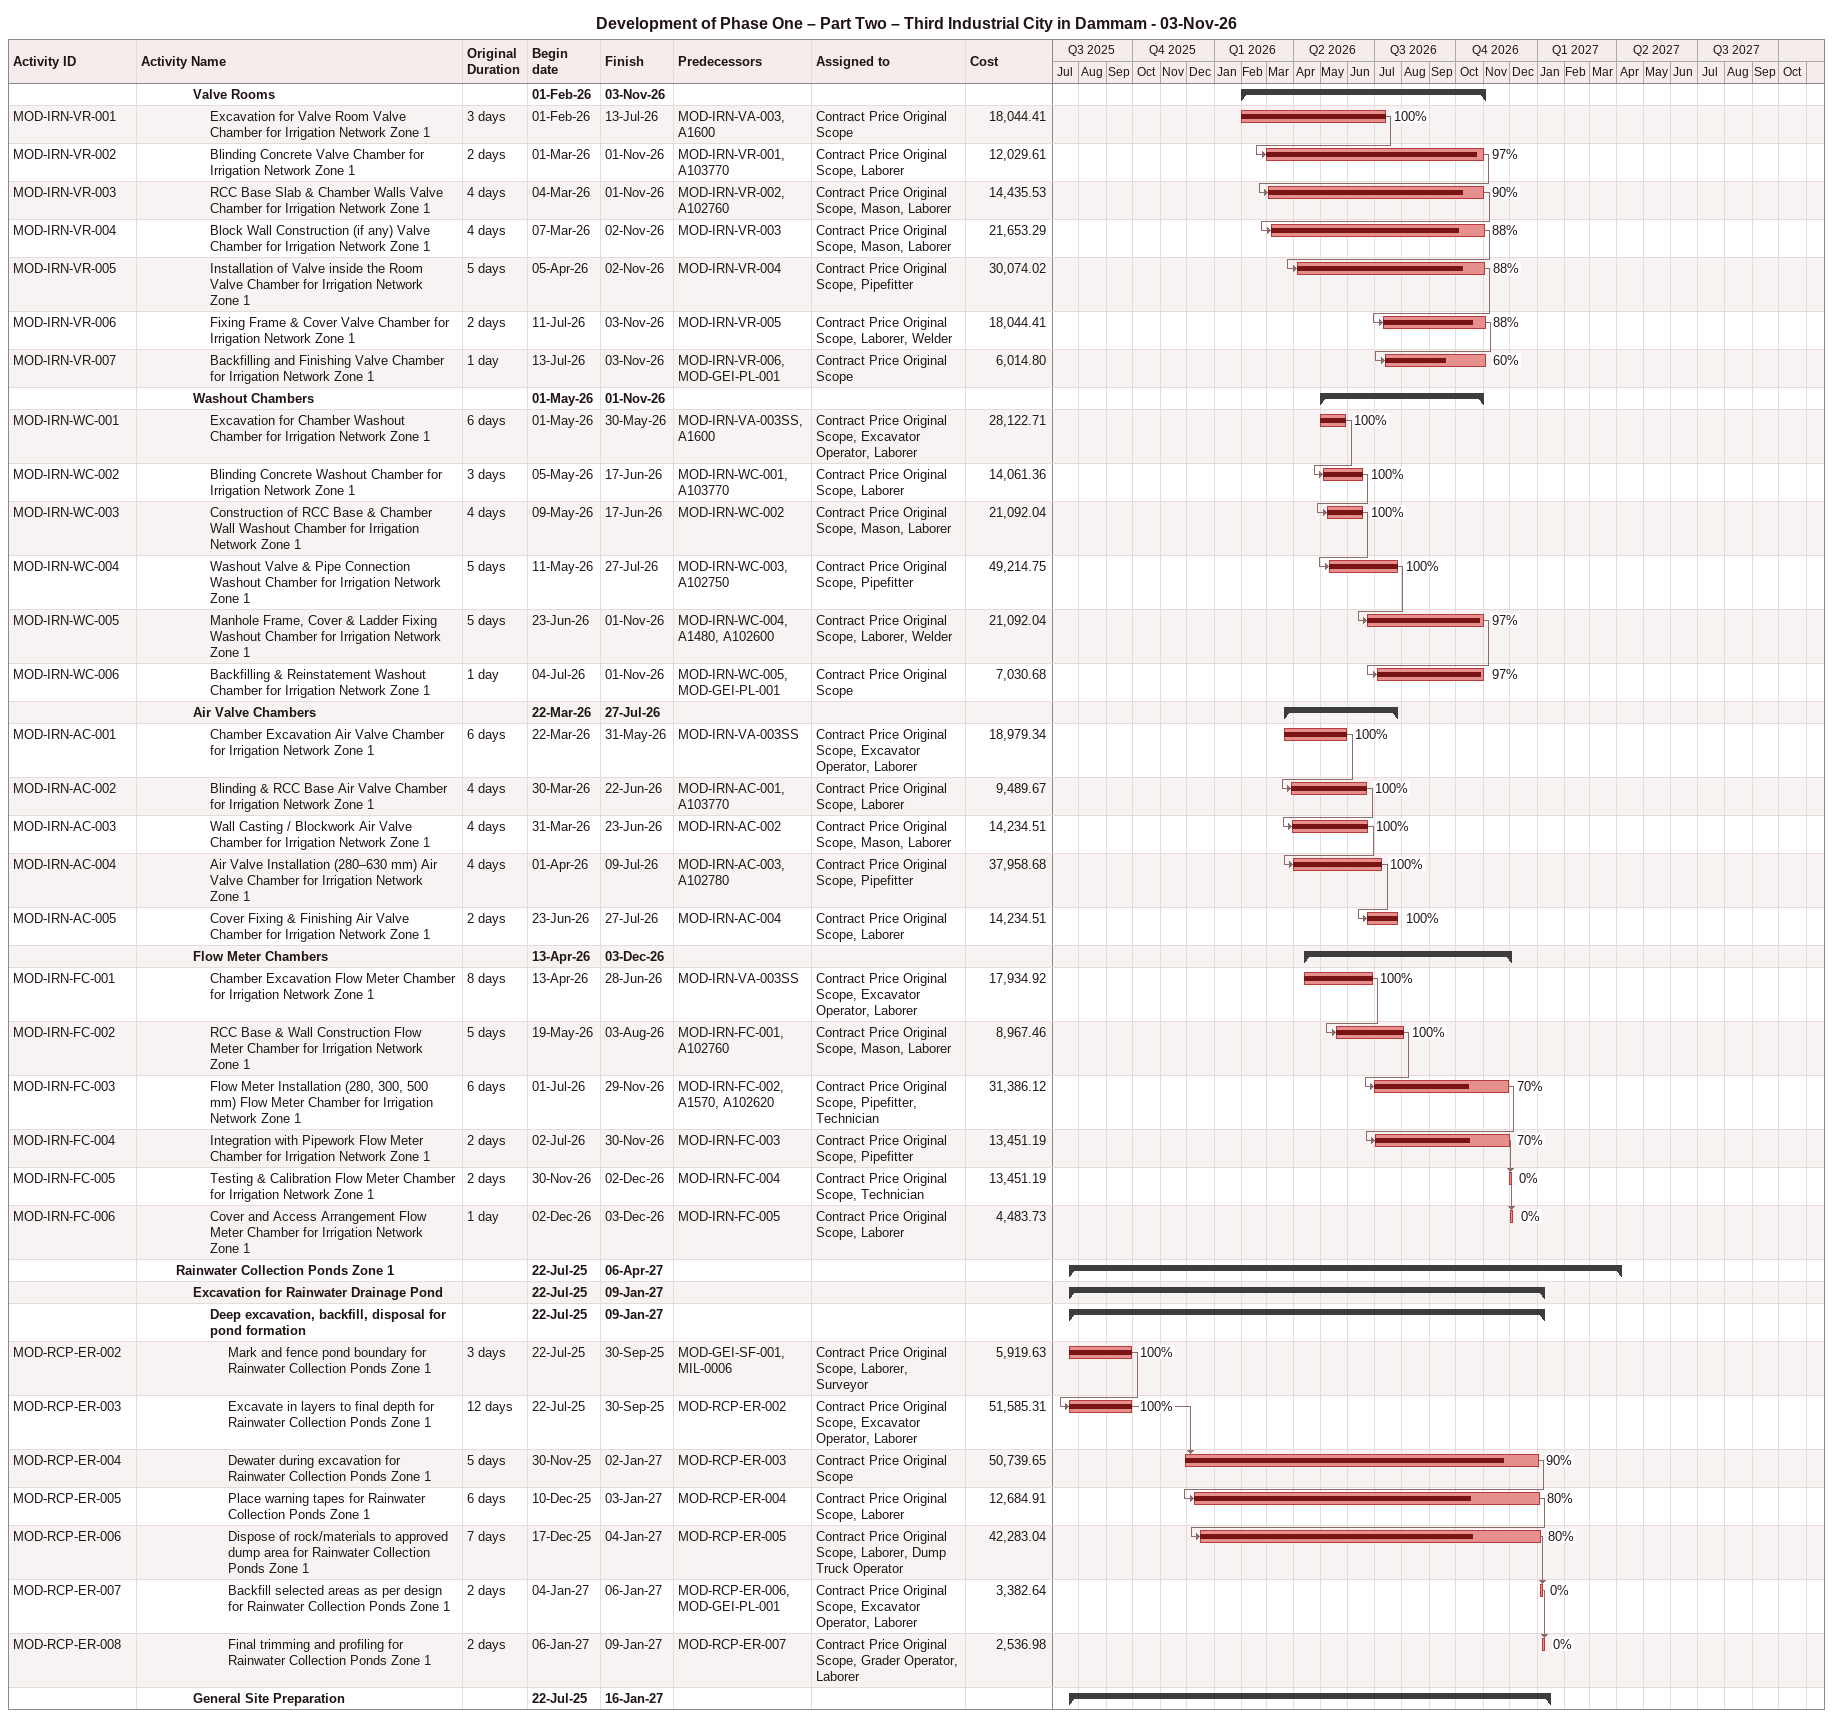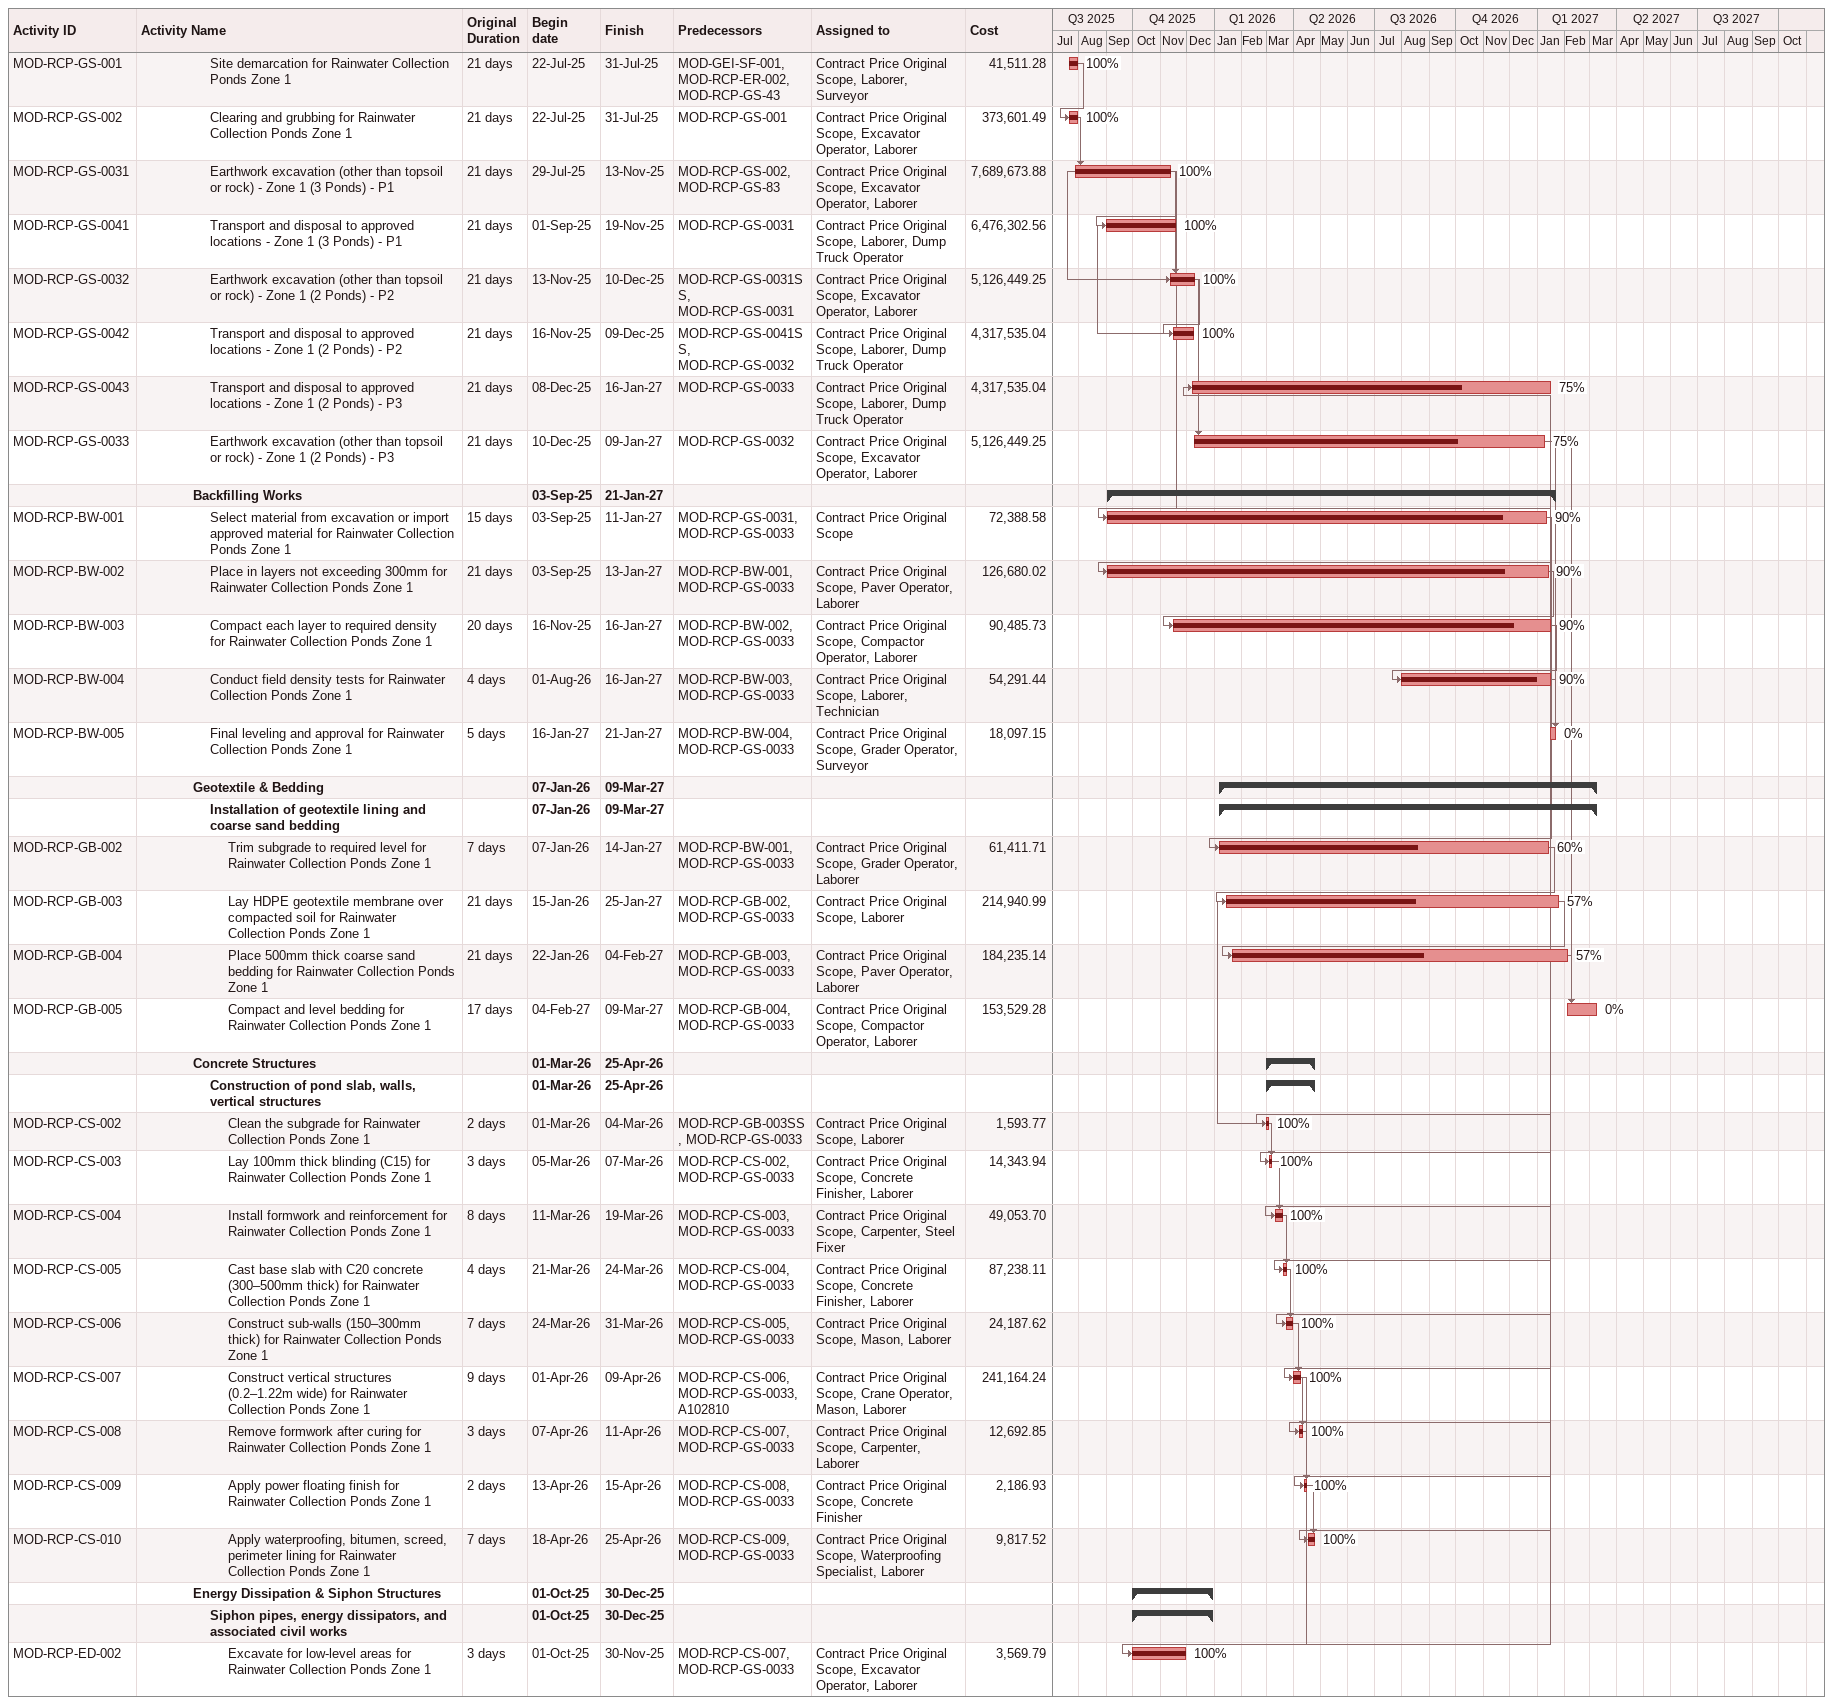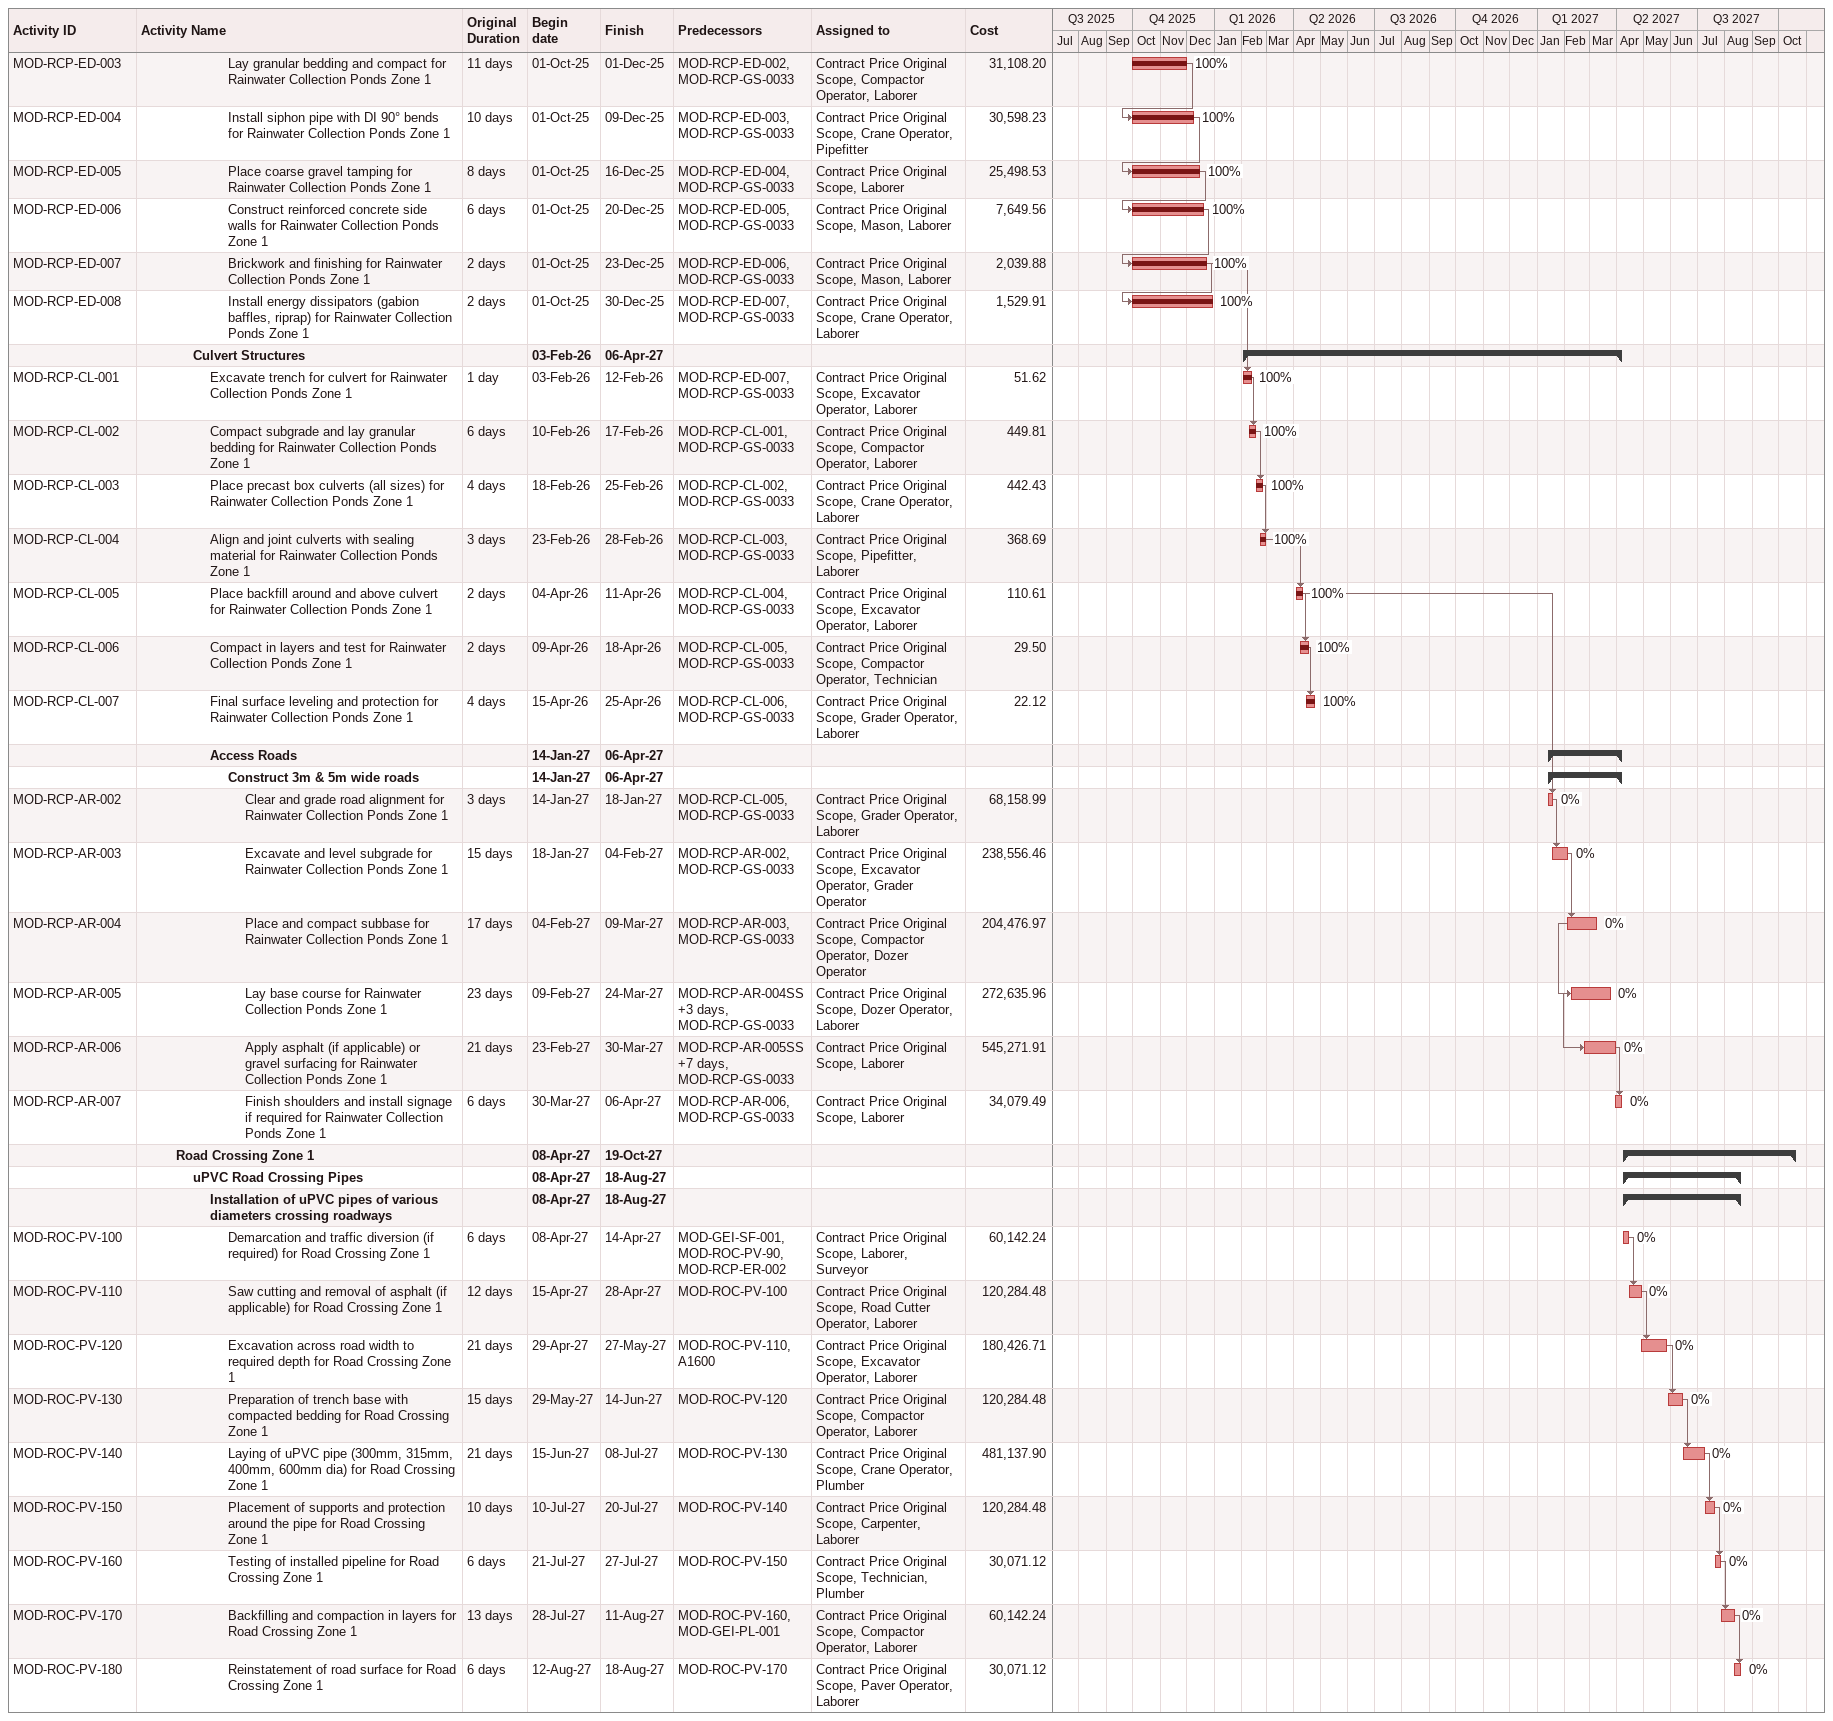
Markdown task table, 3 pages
Development of Phase One – Part Two – Third Industrial City in Dammam - 03-Nov-26

| ID | Level | Task | Original duration | Start | Finish | Predecessors | Resources | % complete | Cost |
|---|---|---|---|---|---|---|---|---|---|
|  | 4 | **Valve Rooms** |  | 2026-02-01 | 2026-11-03 |  |  |  |  |
| MOD-IRN-VR-001 | 5 | Excavation for Valve Room Valve Chamber for Irrigation Network Zone 1 | 3d | 2026-02-01 | 2026-07-13 | MOD-IRN-VA-003, A1600 | Contract Price Original Scope | 100 | 18044.41 |
| MOD-IRN-VR-002 | 5 | Blinding Concrete Valve Chamber for Irrigation Network Zone 1 | 2d | 2026-03-01 | 2026-11-01 | MOD-IRN-VR-001, A103770 | Contract Price Original Scope, Laborer | 97 | 12029.61 |
| MOD-IRN-VR-003 | 5 | RCC Base Slab & Chamber Walls Valve Chamber for Irrigation Network Zone 1 | 4d | 2026-03-04 | 2026-11-01 | MOD-IRN-VR-002, A102760 | Contract Price Original Scope, Mason, Laborer | 90 | 14435.53 |
| MOD-IRN-VR-004 | 5 | Block Wall Construction (if any) Valve Chamber for Irrigation Network Zone 1 | 4d | 2026-03-07 | 2026-11-02 | MOD-IRN-VR-003 | Contract Price Original Scope, Mason, Laborer | 88 | 21653.29 |
| MOD-IRN-VR-005 | 5 | Installation of Valve inside the Room Valve Chamber for Irrigation Network Zone 1 | 5d | 2026-04-05 | 2026-11-02 | MOD-IRN-VR-004 | Contract Price Original Scope, Pipefitter | 88 | 30074.02 |
| MOD-IRN-VR-006 | 5 | Fixing Frame & Cover Valve Chamber for Irrigation Network Zone 1 | 2d | 2026-07-11 | 2026-11-03 | MOD-IRN-VR-005 | Contract Price Original Scope, Laborer, Welder | 88 | 18044.41 |
| MOD-IRN-VR-007 | 5 | Backfilling and Finishing Valve Chamber for Irrigation Network Zone 1 | 1d | 2026-07-13 | 2026-11-03 | MOD-IRN-VR-006, MOD-GEI-PL-001 | Contract Price Original Scope | 60 | 6014.80 |
|  | 4 | **Washout Chambers** |  | 2026-05-01 | 2026-11-01 |  |  |  |  |
| MOD-IRN-WC-001 | 5 | Excavation for Chamber Washout Chamber for Irrigation Network Zone 1 | 6d | 2026-05-01 | 2026-05-30 | MOD-IRN-VA-003SS, A1600 | Contract Price Original Scope, Excavator Operator, Laborer | 100 | 28122.71 |
| MOD-IRN-WC-002 | 5 | Blinding Concrete Washout Chamber for Irrigation Network Zone 1 | 3d | 2026-05-05 | 2026-06-17 | MOD-IRN-WC-001, A103770 | Contract Price Original Scope, Laborer | 100 | 14061.36 |
| MOD-IRN-WC-003 | 5 | Construction of RCC Base & Chamber Wall Washout Chamber for Irrigation Network Zone 1 | 4d | 2026-05-09 | 2026-06-17 | MOD-IRN-WC-002 | Contract Price Original Scope, Mason, Laborer | 100 | 21092.04 |
| MOD-IRN-WC-004 | 5 | Washout Valve & Pipe Connection Washout Chamber for Irrigation Network Zone 1 | 5d | 2026-05-11 | 2026-07-27 | MOD-IRN-WC-003, A102750 | Contract Price Original Scope, Pipefitter | 100 | 49214.75 |
| MOD-IRN-WC-005 | 5 | Manhole Frame, Cover & Ladder Fixing Washout Chamber for Irrigation Network Zone 1 | 5d | 2026-06-23 | 2026-11-01 | MOD-IRN-WC-004, A1480, A102600 | Contract Price Original Scope, Laborer, Welder | 97 | 21092.04 |
| MOD-IRN-WC-006 | 5 | Backfilling & Reinstatement Washout Chamber for Irrigation Network Zone 1 | 1d | 2026-07-04 | 2026-11-01 | MOD-IRN-WC-005, MOD-GEI-PL-001 | Contract Price Original Scope | 97 | 7030.68 |
|  | 4 | **Air Valve Chambers** |  | 2026-03-22 | 2026-07-27 |  |  |  |  |
| MOD-IRN-AC-001 | 5 | Chamber Excavation Air Valve Chamber for Irrigation Network Zone 1 | 6d | 2026-03-22 | 2026-05-31 | MOD-IRN-VA-003SS | Contract Price Original Scope, Excavator Operator, Laborer | 100 | 18979.34 |
| MOD-IRN-AC-002 | 5 | Blinding & RCC Base Air Valve Chamber for Irrigation Network Zone 1 | 4d | 2026-03-30 | 2026-06-22 | MOD-IRN-AC-001, A103770 | Contract Price Original Scope, Laborer | 100 | 9489.67 |
| MOD-IRN-AC-003 | 5 | Wall Casting / Blockwork Air Valve Chamber for Irrigation Network Zone 1 | 4d | 2026-03-31 | 2026-06-23 | MOD-IRN-AC-002 | Contract Price Original Scope, Mason, Laborer | 100 | 14234.51 |
| MOD-IRN-AC-004 | 5 | Air Valve Installation (280–630 mm) Air Valve Chamber for Irrigation Network Zone 1 | 4d | 2026-04-01 | 2026-07-09 | MOD-IRN-AC-003, A102780 | Contract Price Original Scope, Pipefitter | 100 | 37958.68 |
| MOD-IRN-AC-005 | 5 | Cover Fixing & Finishing Air Valve Chamber for Irrigation Network Zone 1 | 2d | 2026-06-23 | 2026-07-27 | MOD-IRN-AC-004 | Contract Price Original Scope, Laborer | 100 | 14234.51 |
|  | 4 | **Flow Meter Chambers** |  | 2026-04-13 | 2026-12-03 |  |  |  |  |
| MOD-IRN-FC-001 | 5 | Chamber Excavation Flow Meter Chamber for Irrigation Network Zone 1 | 8d | 2026-04-13 | 2026-06-28 | MOD-IRN-VA-003SS | Contract Price Original Scope, Excavator Operator, Laborer | 100 | 17934.92 |
| MOD-IRN-FC-002 | 5 | RCC Base & Wall Construction Flow Meter Chamber for Irrigation Network Zone 1 | 5d | 2026-05-19 | 2026-08-03 | MOD-IRN-FC-001, A102760 | Contract Price Original Scope, Mason, Laborer | 100 | 8967.46 |
| MOD-IRN-FC-003 | 5 | Flow Meter Installation (280, 300, 500 mm) Flow Meter Chamber for Irrigation Network Zone 1 | 6d | 2026-07-01 | 2026-11-29 | MOD-IRN-FC-002, A1570, A102620 | Contract Price Original Scope, Pipefitter, Technician | 70 | 31386.12 |
| MOD-IRN-FC-004 | 5 | Integration with Pipework Flow Meter Chamber for Irrigation Network Zone 1 | 2d | 2026-07-02 | 2026-11-30 | MOD-IRN-FC-003 | Contract Price Original Scope, Pipefitter | 70 | 13451.19 |
| MOD-IRN-FC-005 | 5 | Testing & Calibration Flow Meter Chamber for Irrigation Network Zone 1 | 2d | 2026-11-30 | 2026-12-02 | MOD-IRN-FC-004 | Contract Price Original Scope, Technician | 0 | 13451.19 |
| MOD-IRN-FC-006 | 5 | Cover and Access Arrangement Flow Meter Chamber for Irrigation Network Zone 1 | 1d | 2026-12-02 | 2026-12-03 | MOD-IRN-FC-005 | Contract Price Original Scope, Laborer | 0 | 4483.73 |
|  | 3 | **Rainwater Collection Ponds Zone 1** |  | 2025-07-22 | 2027-04-06 |  |  |  |  |
|  | 4 | **Excavation for Rainwater Drainage Pond** |  | 2025-07-22 | 2027-01-09 |  |  |  |  |
|  | 5 | **Deep excavation, backfill, disposal for pond formation** |  | 2025-07-22 | 2027-01-09 |  |  |  |  |
| MOD-RCP-ER-002 | 6 | Mark and fence pond boundary for Rainwater Collection Ponds Zone 1 | 3d | 2025-07-22 | 2025-09-30 | MOD-GEI-SF-001, MIL-0006 | Contract Price Original Scope, Laborer, Surveyor | 100 | 5919.63 |
| MOD-RCP-ER-003 | 6 | Excavate in layers to final depth for Rainwater Collection Ponds Zone 1 | 12d | 2025-07-22 | 2025-09-30 | MOD-RCP-ER-002 | Contract Price Original Scope, Excavator Operator, Laborer | 100 | 51585.31 |
| MOD-RCP-ER-004 | 6 | Dewater during excavation for Rainwater Collection Ponds Zone 1 | 5d | 2025-11-30 | 2027-01-02 | MOD-RCP-ER-003 | Contract Price Original Scope | 90 | 50739.65 |
| MOD-RCP-ER-005 | 6 | Place warning tapes for Rainwater Collection Ponds Zone 1 | 6d | 2025-12-10 | 2027-01-03 | MOD-RCP-ER-004 | Contract Price Original Scope, Laborer | 80 | 12684.91 |
| MOD-RCP-ER-006 | 6 | Dispose of rock/materials to approved dump area for Rainwater Collection Ponds Zone 1 | 7d | 2025-12-17 | 2027-01-04 | MOD-RCP-ER-005 | Contract Price Original Scope, Laborer, Dump Truck Operator | 80 | 42283.04 |
| MOD-RCP-ER-007 | 6 | Backfill selected areas as per design for Rainwater Collection Ponds Zone 1 | 2d | 2027-01-04 | 2027-01-06 | MOD-RCP-ER-006, MOD-GEI-PL-001 | Contract Price Original Scope, Excavator Operator, Laborer | 0 | 3382.64 |
| MOD-RCP-ER-008 | 6 | Final trimming and profiling for Rainwater Collection Ponds Zone 1 | 2d | 2027-01-06 | 2027-01-09 | MOD-RCP-ER-007 | Contract Price Original Scope, Grader Operator, Laborer | 0 | 2536.98 |
|  | 4 | **General Site Preparation** |  | 2025-07-22 | 2027-01-16 |  |  |  |  |
| MOD-RCP-GS-001 | 5 | Site demarcation for Rainwater Collection Ponds Zone 1 | 21d | 2025-07-22 | 2025-07-31 | MOD-GEI-SF-001, MOD-RCP-ER-002, MOD-RCP-GS-43 | Contract Price Original Scope, Laborer, Surveyor | 100 | 41511.28 |
| MOD-RCP-GS-002 | 5 | Clearing and grubbing for Rainwater Collection Ponds Zone 1 | 21d | 2025-07-22 | 2025-07-31 | MOD-RCP-GS-001 | Contract Price Original Scope, Excavator Operator, Laborer | 100 | 373601.49 |
| MOD-RCP-GS-0031 | 5 | Earthwork excavation (other than topsoil or rock) - Zone 1 (3 Ponds) - P1 | 21d | 2025-07-29 | 2025-11-13 | MOD-RCP-GS-002, MOD-RCP-GS-83 | Contract Price Original Scope, Excavator Operator, Laborer | 100 | 7689673.88 |
| MOD-RCP-GS-0041 | 5 | Transport and disposal to approved locations - Zone 1 (3 Ponds) - P1 | 21d | 2025-09-01 | 2025-11-19 | MOD-RCP-GS-0031 | Contract Price Original Scope, Laborer, Dump Truck Operator | 100 | 6476302.56 |
| MOD-RCP-GS-0032 | 5 | Earthwork excavation (other than topsoil or rock) - Zone 1 (2 Ponds) - P2 | 21d | 2025-11-13 | 2025-12-10 | MOD-RCP-GS-0031SS, MOD-RCP-GS-0031 | Contract Price Original Scope, Excavator Operator, Laborer | 100 | 5126449.25 |
| MOD-RCP-GS-0042 | 5 | Transport and disposal to approved locations - Zone 1 (2 Ponds) - P2 | 21d | 2025-11-16 | 2025-12-09 | MOD-RCP-GS-0041SS, MOD-RCP-GS-0032 | Contract Price Original Scope, Laborer, Dump Truck Operator | 100 | 4317535.04 |
| MOD-RCP-GS-0043 | 5 | Transport and disposal to approved locations - Zone 1 (2 Ponds) - P3 | 21d | 2025-12-08 | 2027-01-16 | MOD-RCP-GS-0033 | Contract Price Original Scope, Laborer, Dump Truck Operator | 75 | 4317535.04 |
| MOD-RCP-GS-0033 | 5 | Earthwork excavation (other than topsoil or rock) - Zone 1 (2 Ponds) - P3 | 21d | 2025-12-10 | 2027-01-09 | MOD-RCP-GS-0032 | Contract Price Original Scope, Excavator Operator, Laborer | 75 | 5126449.25 |
|  | 4 | **Backfilling Works** |  | 2025-09-03 | 2027-01-21 |  |  |  |  |
| MOD-RCP-BW-001 | 5 | Select material from excavation or import approved material for Rainwater Collection Ponds Zone 1 | 15d | 2025-09-03 | 2027-01-11 | MOD-RCP-GS-0031, MOD-RCP-GS-0033 | Contract Price Original Scope | 90 | 72388.58 |
| MOD-RCP-BW-002 | 5 | Place in layers not exceeding 300mm for Rainwater Collection Ponds Zone 1 | 21d | 2025-09-03 | 2027-01-13 | MOD-RCP-BW-001, MOD-RCP-GS-0033 | Contract Price Original Scope, Paver Operator, Laborer | 90 | 126680.02 |
| MOD-RCP-BW-003 | 5 | Compact each layer to required density for Rainwater Collection Ponds Zone 1 | 20d | 2025-11-16 | 2027-01-16 | MOD-RCP-BW-002, MOD-RCP-GS-0033 | Contract Price Original Scope, Compactor Operator, Laborer | 90 | 90485.73 |
| MOD-RCP-BW-004 | 5 | Conduct field density tests for Rainwater Collection Ponds Zone 1 | 4d | 2026-08-01 | 2027-01-16 | MOD-RCP-BW-003, MOD-RCP-GS-0033 | Contract Price Original Scope, Laborer, Technician | 90 | 54291.44 |
| MOD-RCP-BW-005 | 5 | Final leveling and approval for Rainwater Collection Ponds Zone 1 | 5d | 2027-01-16 | 2027-01-21 | MOD-RCP-BW-004, MOD-RCP-GS-0033 | Contract Price Original Scope, Grader Operator, Surveyor | 0 | 18097.15 |
|  | 4 | **Geotextile & Bedding** |  | 2026-01-07 | 2027-03-09 |  |  |  |  |
|  | 5 | **Installation of geotextile lining and coarse sand bedding** |  | 2026-01-07 | 2027-03-09 |  |  |  |  |
| MOD-RCP-GB-002 | 6 | Trim subgrade to required level for Rainwater Collection Ponds Zone 1 | 7d | 2026-01-07 | 2027-01-14 | MOD-RCP-BW-001, MOD-RCP-GS-0033 | Contract Price Original Scope, Grader Operator, Laborer | 60 | 61411.71 |
| MOD-RCP-GB-003 | 6 | Lay HDPE geotextile membrane over compacted soil for Rainwater Collection Ponds Zone 1 | 21d | 2026-01-15 | 2027-01-25 | MOD-RCP-GB-002, MOD-RCP-GS-0033 | Contract Price Original Scope, Laborer | 57 | 214940.99 |
| MOD-RCP-GB-004 | 6 | Place 500mm thick coarse sand bedding for Rainwater Collection Ponds Zone 1 | 21d | 2026-01-22 | 2027-02-04 | MOD-RCP-GB-003, MOD-RCP-GS-0033 | Contract Price Original Scope, Paver Operator, Laborer | 57 | 184235.14 |
| MOD-RCP-GB-005 | 6 | Compact and level bedding for Rainwater Collection Ponds Zone 1 | 17d | 2027-02-04 | 2027-03-09 | MOD-RCP-GB-004, MOD-RCP-GS-0033 | Contract Price Original Scope, Compactor Operator, Laborer | 0 | 153529.28 |
|  | 4 | **Concrete Structures** |  | 2026-03-01 | 2026-04-25 |  |  |  |  |
|  | 5 | **Construction of pond slab, walls, vertical structures** |  | 2026-03-01 | 2026-04-25 |  |  |  |  |
| MOD-RCP-CS-002 | 6 | Clean the subgrade for Rainwater Collection Ponds Zone 1 | 2d | 2026-03-01 | 2026-03-04 | MOD-RCP-GB-003SS, MOD-RCP-GS-0033 | Contract Price Original Scope, Laborer | 100 | 1593.77 |
| MOD-RCP-CS-003 | 6 | Lay 100mm thick blinding (C15) for Rainwater Collection Ponds Zone 1 | 3d | 2026-03-05 | 2026-03-07 | MOD-RCP-CS-002, MOD-RCP-GS-0033 | Contract Price Original Scope, Concrete Finisher, Laborer | 100 | 14343.94 |
| MOD-RCP-CS-004 | 6 | Install formwork and reinforcement for Rainwater Collection Ponds Zone 1 | 8d | 2026-03-11 | 2026-03-19 | MOD-RCP-CS-003, MOD-RCP-GS-0033 | Contract Price Original Scope, Carpenter, Steel Fixer | 100 | 49053.70 |
| MOD-RCP-CS-005 | 6 | Cast base slab with C20 concrete (300–500mm thick) for Rainwater Collection Ponds Zone 1 | 4d | 2026-03-21 | 2026-03-24 | MOD-RCP-CS-004, MOD-RCP-GS-0033 | Contract Price Original Scope, Concrete Finisher, Laborer | 100 | 87238.11 |
| MOD-RCP-CS-006 | 6 | Construct sub-walls (150–300mm thick) for Rainwater Collection Ponds Zone 1 | 7d | 2026-03-24 | 2026-03-31 | MOD-RCP-CS-005, MOD-RCP-GS-0033 | Contract Price Original Scope, Mason, Laborer | 100 | 24187.62 |
| MOD-RCP-CS-007 | 6 | Construct vertical structures (0.2–1.22m wide) for Rainwater Collection Ponds Zone 1 | 9d | 2026-04-01 | 2026-04-09 | MOD-RCP-CS-006, MOD-RCP-GS-0033, A102810 | Contract Price Original Scope, Crane Operator, Mason, Laborer | 100 | 241164.24 |
| MOD-RCP-CS-008 | 6 | Remove formwork after curing for Rainwater Collection Ponds Zone 1 | 3d | 2026-04-07 | 2026-04-11 | MOD-RCP-CS-007, MOD-RCP-GS-0033 | Contract Price Original Scope, Carpenter, Laborer | 100 | 12692.85 |
| MOD-RCP-CS-009 | 6 | Apply power floating finish for Rainwater Collection Ponds Zone 1 | 2d | 2026-04-13 | 2026-04-15 | MOD-RCP-CS-008, MOD-RCP-GS-0033 | Contract Price Original Scope, Concrete Finisher | 100 | 2186.93 |
| MOD-RCP-CS-010 | 6 | Apply waterproofing, bitumen, screed, perimeter lining for Rainwater Collection Ponds Zone 1 | 7d | 2026-04-18 | 2026-04-25 | MOD-RCP-CS-009, MOD-RCP-GS-0033 | Contract Price Original Scope, Waterproofing Specialist, Laborer | 100 | 9817.52 |
|  | 4 | **Energy Dissipation & Siphon Structures** |  | 2025-10-01 | 2025-12-30 |  |  |  |  |
|  | 5 | **Siphon pipes, energy dissipators, and associated civil works** |  | 2025-10-01 | 2025-12-30 |  |  |  |  |
| MOD-RCP-ED-002 | 6 | Excavate for low-level areas for Rainwater Collection Ponds Zone 1 | 3d | 2025-10-01 | 2025-11-30 | MOD-RCP-CS-007, MOD-RCP-GS-0033 | Contract Price Original Scope, Excavator Operator, Laborer | 100 | 3569.79 |
| MOD-RCP-ED-003 | 6 | Lay granular bedding and compact for Rainwater Collection Ponds Zone 1 | 11d | 2025-10-01 | 2025-12-01 | MOD-RCP-ED-002, MOD-RCP-GS-0033 | Contract Price Original Scope, Compactor Operator, Laborer | 100 | 31108.20 |
| MOD-RCP-ED-004 | 6 | Install siphon pipe with DI 90° bends for Rainwater Collection Ponds Zone 1 | 10d | 2025-10-01 | 2025-12-09 | MOD-RCP-ED-003, MOD-RCP-GS-0033 | Contract Price Original Scope, Crane Operator, Pipefitter | 100 | 30598.23 |
| MOD-RCP-ED-005 | 6 | Place coarse gravel tamping for Rainwater Collection Ponds Zone 1 | 8d | 2025-10-01 | 2025-12-16 | MOD-RCP-ED-004, MOD-RCP-GS-0033 | Contract Price Original Scope, Laborer | 100 | 25498.53 |
| MOD-RCP-ED-006 | 6 | Construct reinforced concrete side walls for Rainwater Collection Ponds Zone 1 | 6d | 2025-10-01 | 2025-12-20 | MOD-RCP-ED-005, MOD-RCP-GS-0033 | Contract Price Original Scope, Mason, Laborer | 100 | 7649.56 |
| MOD-RCP-ED-007 | 6 | Brickwork and finishing for Rainwater Collection Ponds Zone 1 | 2d | 2025-10-01 | 2025-12-23 | MOD-RCP-ED-006, MOD-RCP-GS-0033 | Contract Price Original Scope, Mason, Laborer | 100 | 2039.88 |
| MOD-RCP-ED-008 | 6 | Install energy dissipators (gabion baffles, riprap) for Rainwater Collection Ponds Zone 1 | 2d | 2025-10-01 | 2025-12-30 | MOD-RCP-ED-007, MOD-RCP-GS-0033 | Contract Price Original Scope, Crane Operator, Laborer | 100 | 1529.91 |
|  | 4 | **Culvert Structures** |  | 2026-02-03 | 2027-04-06 |  |  |  |  |
| MOD-RCP-CL-001 | 5 | Excavate trench for culvert for Rainwater Collection Ponds Zone 1 | 1d | 2026-02-03 | 2026-02-12 | MOD-RCP-ED-007, MOD-RCP-GS-0033 | Contract Price Original Scope, Excavator Operator, Laborer | 100 | 51.62 |
| MOD-RCP-CL-002 | 5 | Compact subgrade and lay granular bedding for Rainwater Collection Ponds Zone 1 | 6d | 2026-02-10 | 2026-02-17 | MOD-RCP-CL-001, MOD-RCP-GS-0033 | Contract Price Original Scope, Compactor Operator, Laborer | 100 | 449.81 |
| MOD-RCP-CL-003 | 5 | Place precast box culverts (all sizes) for Rainwater Collection Ponds Zone 1 | 4d | 2026-02-18 | 2026-02-25 | MOD-RCP-CL-002, MOD-RCP-GS-0033 | Contract Price Original Scope, Crane Operator, Laborer | 100 | 442.43 |
| MOD-RCP-CL-004 | 5 | Align and joint culverts with sealing material for Rainwater Collection Ponds Zone 1 | 3d | 2026-02-23 | 2026-02-28 | MOD-RCP-CL-003, MOD-RCP-GS-0033 | Contract Price Original Scope, Pipefitter, Laborer | 100 | 368.69 |
| MOD-RCP-CL-005 | 5 | Place backfill around and above culvert for Rainwater Collection Ponds Zone 1 | 2d | 2026-04-04 | 2026-04-11 | MOD-RCP-CL-004, MOD-RCP-GS-0033 | Contract Price Original Scope, Excavator Operator, Laborer | 100 | 110.61 |
| MOD-RCP-CL-006 | 5 | Compact in layers and test for Rainwater Collection Ponds Zone 1 | 2d | 2026-04-09 | 2026-04-18 | MOD-RCP-CL-005, MOD-RCP-GS-0033 | Contract Price Original Scope, Compactor Operator, Technician | 100 | 29.50 |
| MOD-RCP-CL-007 | 5 | Final surface leveling and protection for Rainwater Collection Ponds Zone 1 | 4d | 2026-04-15 | 2026-04-25 | MOD-RCP-CL-006, MOD-RCP-GS-0033 | Contract Price Original Scope, Grader Operator, Laborer | 100 | 22.12 |
|  | 5 | **Access Roads** |  | 2027-01-14 | 2027-04-06 |  |  |  |  |
|  | 6 | **Construct 3m & 5m wide roads** |  | 2027-01-14 | 2027-04-06 |  |  |  |  |
| MOD-RCP-AR-002 | 7 | Clear and grade road alignment for Rainwater Collection Ponds Zone 1 | 3d | 2027-01-14 | 2027-01-18 | MOD-RCP-CL-005, MOD-RCP-GS-0033 | Contract Price Original Scope, Grader Operator, Laborer | 0 | 68158.99 |
| MOD-RCP-AR-003 | 7 | Excavate and level subgrade for Rainwater Collection Ponds Zone 1 | 15d | 2027-01-18 | 2027-02-04 | MOD-RCP-AR-002, MOD-RCP-GS-0033 | Contract Price Original Scope, Excavator Operator, Grader Operator | 0 | 238556.46 |
| MOD-RCP-AR-004 | 7 | Place and compact subbase for Rainwater Collection Ponds Zone 1 | 17d | 2027-02-04 | 2027-03-09 | MOD-RCP-AR-003, MOD-RCP-GS-0033 | Contract Price Original Scope, Compactor Operator, Dozer Operator | 0 | 204476.97 |
| MOD-RCP-AR-005 | 7 | Lay base course for Rainwater Collection Ponds Zone 1 | 23d | 2027-02-09 | 2027-03-24 | MOD-RCP-AR-004SS+3d, MOD-RCP-GS-0033 | Contract Price Original Scope, Dozer Operator, Laborer | 0 | 272635.96 |
| MOD-RCP-AR-006 | 7 | Apply asphalt (if applicable) or gravel surfacing for Rainwater Collection Ponds Zone 1 | 21d | 2027-02-23 | 2027-03-30 | MOD-RCP-AR-005SS+7d, MOD-RCP-GS-0033 | Contract Price Original Scope, Laborer | 0 | 545271.91 |
| MOD-RCP-AR-007 | 7 | Finish shoulders and install signage if required for Rainwater Collection Ponds Zone 1 | 6d | 2027-03-30 | 2027-04-06 | MOD-RCP-AR-006, MOD-RCP-GS-0033 | Contract Price Original Scope, Laborer | 0 | 34079.49 |
|  | 3 | **Road Crossing Zone 1** |  | 2027-04-08 | 2027-10-19 |  |  |  |  |
|  | 4 | **uPVC Road Crossing Pipes** |  | 2027-04-08 | 2027-08-18 |  |  |  |  |
|  | 5 | **Installation of uPVC pipes of various diameters crossing roadways** |  | 2027-04-08 | 2027-08-18 |  |  |  |  |
| MOD-ROC-PV-100 | 6 | Demarcation and traffic diversion (if required) for Road Crossing Zone 1 | 6d | 2027-04-08 | 2027-04-14 | MOD-GEI-SF-001, MOD-ROC-PV-90, MOD-RCP-ER-002 | Contract Price Original Scope, Laborer, Surveyor | 0 | 60142.24 |
| MOD-ROC-PV-110 | 6 | Saw cutting and removal of asphalt (if applicable) for Road Crossing Zone 1 | 12d | 2027-04-15 | 2027-04-28 | MOD-ROC-PV-100 | Contract Price Original Scope, Road Cutter Operator, Laborer | 0 | 120284.48 |
| MOD-ROC-PV-120 | 6 | Excavation across road width to required depth for Road Crossing Zone 1 | 21d | 2027-04-29 | 2027-05-27 | MOD-ROC-PV-110, A1600 | Contract Price Original Scope, Excavator Operator, Laborer | 0 | 180426.71 |
| MOD-ROC-PV-130 | 6 | Preparation of trench base with compacted bedding for Road Crossing Zone 1 | 15d | 2027-05-29 | 2027-06-14 | MOD-ROC-PV-120 | Contract Price Original Scope, Compactor Operator, Laborer | 0 | 120284.48 |
| MOD-ROC-PV-140 | 6 | Laying of uPVC pipe (300mm, 315mm, 400mm, 600mm dia) for Road Crossing Zone 1 | 21d | 2027-06-15 | 2027-07-08 | MOD-ROC-PV-130 | Contract Price Original Scope, Crane Operator, Plumber | 0 | 481137.90 |
| MOD-ROC-PV-150 | 6 | Placement of supports and protection around the pipe for Road Crossing Zone 1 | 10d | 2027-07-10 | 2027-07-20 | MOD-ROC-PV-140 | Contract Price Original Scope, Carpenter, Laborer | 0 | 120284.48 |
| MOD-ROC-PV-160 | 6 | Testing of installed pipeline for Road Crossing Zone 1 | 6d | 2027-07-21 | 2027-07-27 | MOD-ROC-PV-150 | Contract Price Original Scope, Technician, Plumber | 0 | 30071.12 |
| MOD-ROC-PV-170 | 6 | Backfilling and compaction in layers for Road Crossing Zone 1 | 13d | 2027-07-28 | 2027-08-11 | MOD-ROC-PV-160, MOD-GEI-PL-001 | Contract Price Original Scope, Compactor Operator, Laborer | 0 | 60142.24 |
| MOD-ROC-PV-180 | 6 | Reinstatement of road surface for Road Crossing Zone 1 | 6d | 2027-08-12 | 2027-08-18 | MOD-ROC-PV-170 | Contract Price Original Scope, Paver Operator, Laborer | 0 | 30071.12 |
